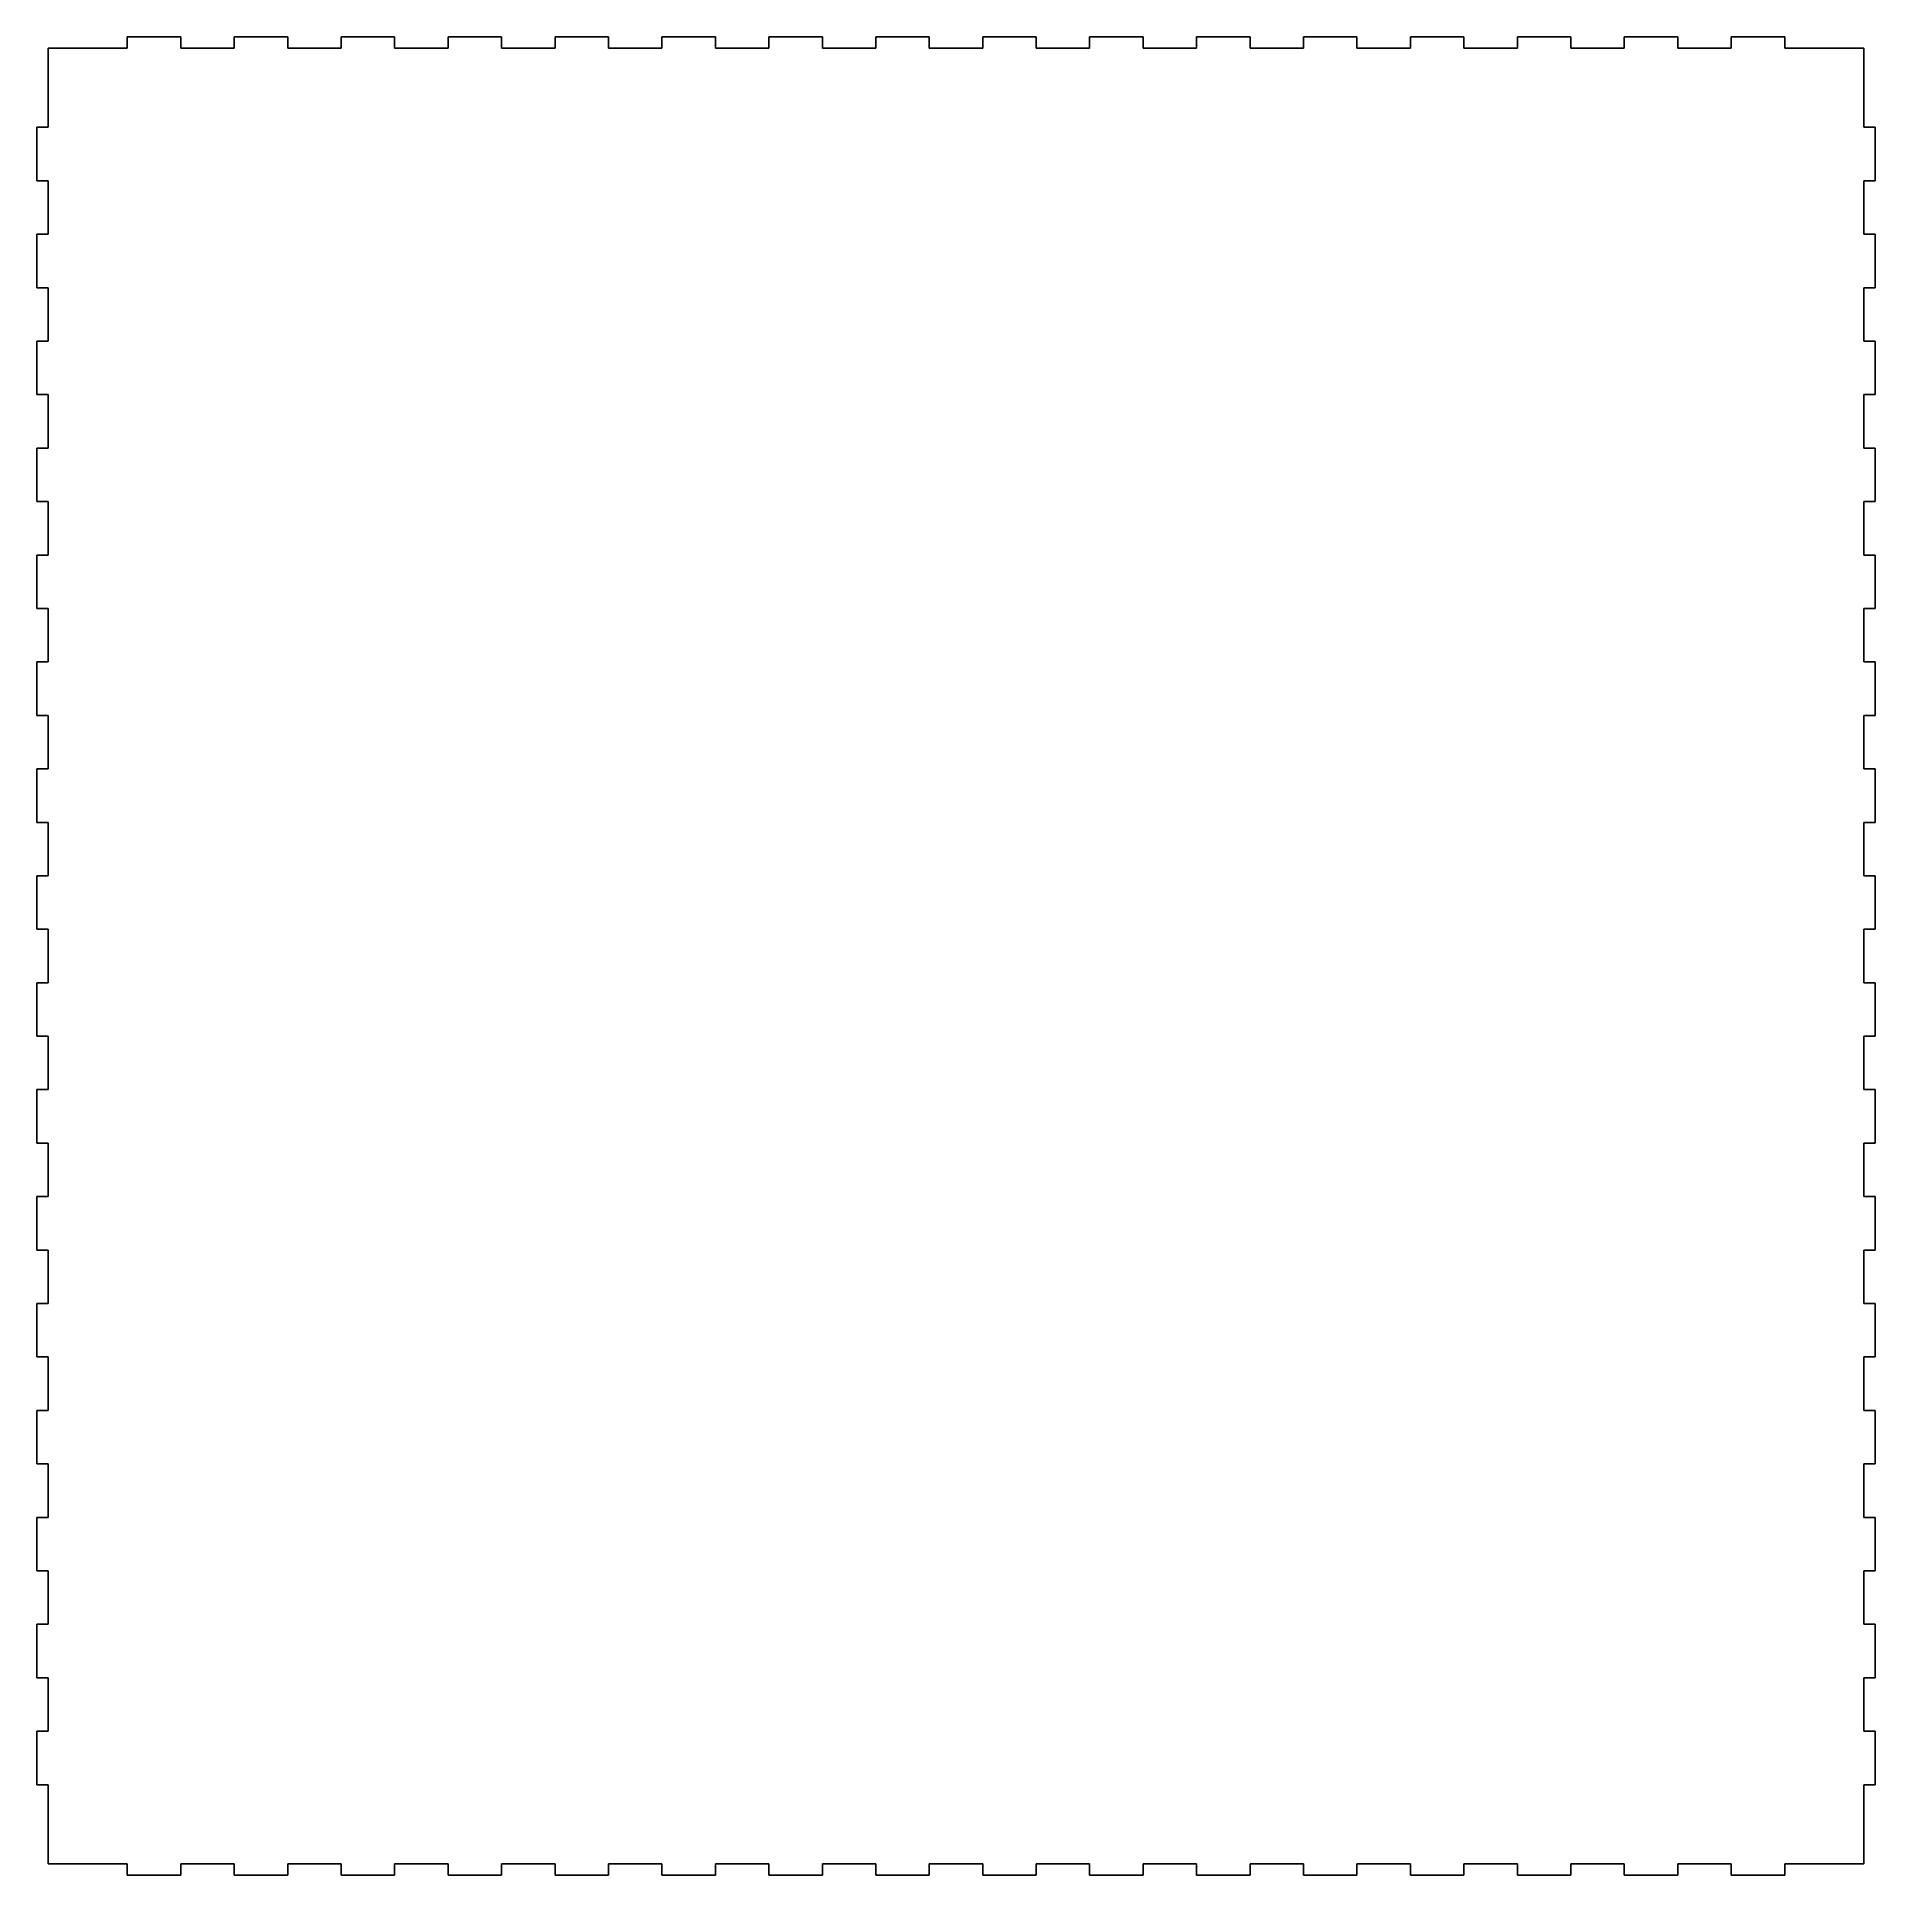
# Model space of a CAD drawing. Header units: millimetres. Extents: x 0 to 490, y 0 to 490.
import ezdxf

# ---------------------------------------------------------------- set-up
doc = ezdxf.new("R2010")
doc.units = ezdxf.units.MM

msp = doc.modelspace()

# ---------------------------------------------------------------- linework, layer by layer
at = {"layer": 'bottom_outsideCutPath'}
for p, q in [((3, 487), (3, 465.875)), ((24.125, 487), (3, 487)), ((38.375, 490), (24.125, 490)), ((24.125, 490), (24.125, 487)), ((38.375, 487), (38.375, 490)), ((52.625, 487), (38.375, 487)), ((66.875, 490), (52.625, 490)), ((52.625, 490), (52.625, 487)), ((66.875, 487), (66.875, 490)), ((81.125, 487), (66.875, 487)), ((95.375, 490), (81.125, 490)), ((81.125, 490), (81.125, 487)), ((95.375, 487), (95.375, 490)), ((109.625, 487), (95.375, 487)), ((123.875, 490), (109.625, 490)), ((109.625, 490), (109.625, 487)), ((123.875, 487), (123.875, 490)), ((138.125, 487), (123.875, 487)), ((152.375, 490), (138.125, 490)), ((138.125, 490), (138.125, 487)), ((152.375, 487), (152.375, 490)), ((166.625, 487), (152.375, 487)), ((180.875, 490), (166.625, 490)), ((166.625, 490), (166.625, 487)), ((180.875, 487), (180.875, 490)), ((195.125, 487), (180.875, 487)), ((209.375, 490), (195.125, 490)), ((195.125, 490), (195.125, 487)), ((209.375, 487), (209.375, 490)), ((223.625, 487), (209.375, 487)), ((237.875, 490), (223.625, 490)), ((223.625, 490), (223.625, 487)), ((237.875, 487), (237.875, 490)), ((252.125, 487), (237.875, 487)), ((266.375, 490), (252.125, 490)), ((252.125, 490), (252.125, 487)), ((266.375, 487), (266.375, 490)), ((280.625, 487), (266.375, 487)), ((294.875, 490), (280.625, 490)), ((280.625, 490), (280.625, 487)), ((294.875, 487), (294.875, 490)), ((309.125, 487), (294.875, 487)), ((323.375, 490), (309.125, 490)), ((309.125, 490), (309.125, 487)), ((323.375, 487), (323.375, 490)), ((337.625, 487), (323.375, 487)), ((351.875, 490), (337.625, 490)), ((337.625, 490), (337.625, 487)), ((351.875, 487), (351.875, 490)), ((366.125, 487), (351.875, 487)), ((380.375, 490), (366.125, 490)), ((366.125, 490), (366.125, 487)), ((380.375, 487), (380.375, 490)), ((394.625, 487), (380.375, 487)), ((408.875, 490), (394.625, 490)), ((394.625, 490), (394.625, 487)), ((408.875, 487), (408.875, 490)), ((423.125, 487), (408.875, 487)), ((437.375, 490), (423.125, 490)), ((423.125, 490), (423.125, 487)), ((437.375, 487), (437.375, 490)), ((451.625, 487), (437.375, 487)), ((465.875, 490), (451.625, 490)), ((451.625, 490), (451.625, 487)), ((465.875, 487), (465.875, 490)), ((487, 487), (465.875, 487)), ((487, 465.875), (487, 487)), ((3, 465.875), (0, 465.875)), ((0, 465.875), (0, 451.625)), ((490, 465.875), (487, 465.875)), ((490, 451.625), (490, 465.875)), ((0, 451.625), (3, 451.625)), ((3, 451.625), (3, 437.375)), ((487, 437.375), (487, 451.625)), ((487, 451.625), (490, 451.625)), ((3, 437.375), (0, 437.375)), ((0, 437.375), (0, 423.125)), ((490, 437.375), (487, 437.375)), ((490, 423.125), (490, 437.375)), ((0, 423.125), (3, 423.125)), ((3, 423.125), (3, 408.875)), ((487, 408.875), (487, 423.125)), ((487, 423.125), (490, 423.125)), ((3, 408.875), (0, 408.875)), ((0, 408.875), (0, 394.625)), ((490, 408.875), (487, 408.875)), ((490, 394.625), (490, 408.875)), ((0, 394.625), (3, 394.625)), ((3, 394.625), (3, 380.375)), ((487, 380.375), (487, 394.625)), ((487, 394.625), (490, 394.625)), ((3, 380.375), (0, 380.375)), ((0, 380.375), (0, 366.125)), ((490, 380.375), (487, 380.375)), ((490, 366.125), (490, 380.375)), ((0, 366.125), (3, 366.125)), ((3, 366.125), (3, 351.875)), ((487, 351.875), (487, 366.125)), ((487, 366.125), (490, 366.125)), ((3, 351.875), (0, 351.875)), ((0, 351.875), (0, 337.625)), ((490, 351.875), (487, 351.875)), ((490, 337.625), (490, 351.875)), ((0, 337.625), (3, 337.625)), ((3, 337.625), (3, 323.375)), ((487, 323.375), (487, 337.625)), ((487, 337.625), (490, 337.625)), ((3, 323.375), (0, 323.375)), ((0, 323.375), (0, 309.125)), ((490, 323.375), (487, 323.375)), ((490, 309.125), (490, 323.375)), ((0, 309.125), (3, 309.125)), ((3, 309.125), (3, 294.875)), ((487, 294.875), (487, 309.125)), ((487, 309.125), (490, 309.125)), ((3, 294.875), (0, 294.875)), ((0, 294.875), (0, 280.625)), ((490, 294.875), (487, 294.875)), ((490, 280.625), (490, 294.875)), ((0, 280.625), (3, 280.625)), ((3, 280.625), (3, 266.375)), ((487, 266.375), (487, 280.625)), ((487, 280.625), (490, 280.625)), ((3, 266.375), (0, 266.375)), ((0, 266.375), (0, 252.125)), ((490, 266.375), (487, 266.375)), ((490, 252.125), (490, 266.375)), ((0, 252.125), (3, 252.125)), ((3, 252.125), (3, 237.875)), ((487, 237.875), (487, 252.125)), ((487, 252.125), (490, 252.125)), ((3, 237.875), (0, 237.875)), ((0, 237.875), (0, 223.625)), ((490, 237.875), (487, 237.875)), ((490, 223.625), (490, 237.875)), ((0, 223.625), (3, 223.625)), ((3, 223.625), (3, 209.375)), ((487, 209.375), (487, 223.625)), ((487, 223.625), (490, 223.625)), ((3, 209.375), (0, 209.375)), ((0, 209.375), (0, 195.125)), ((490, 209.375), (487, 209.375)), ((490, 195.125), (490, 209.375)), ((0, 195.125), (3, 195.125)), ((3, 195.125), (3, 180.875)), ((487, 180.875), (487, 195.125)), ((487, 195.125), (490, 195.125)), ((3, 180.875), (0, 180.875)), ((0, 180.875), (0, 166.625)), ((490, 180.875), (487, 180.875)), ((490, 166.625), (490, 180.875)), ((0, 166.625), (3, 166.625)), ((3, 166.625), (3, 152.375)), ((487, 152.375), (487, 166.625)), ((487, 166.625), (490, 166.625)), ((3, 152.375), (0, 152.375)), ((0, 152.375), (0, 138.125)), ((490, 152.375), (487, 152.375)), ((490, 138.125), (490, 152.375)), ((0, 138.125), (3, 138.125)), ((3, 138.125), (3, 123.875)), ((487, 123.875), (487, 138.125)), ((487, 138.125), (490, 138.125)), ((3, 123.875), (0, 123.875)), ((0, 123.875), (0, 109.625)), ((490, 123.875), (487, 123.875)), ((490, 109.625), (490, 123.875)), ((0, 109.625), (3, 109.625)), ((3, 109.625), (3, 95.375)), ((487, 95.375), (487, 109.625)), ((487, 109.625), (490, 109.625)), ((3, 95.375), (0, 95.375)), ((0, 95.375), (0, 81.125)), ((490, 95.375), (487, 95.375)), ((490, 81.125), (490, 95.375)), ((0, 81.125), (3, 81.125)), ((3, 81.125), (3, 66.875)), ((487, 66.875), (487, 81.125)), ((487, 81.125), (490, 81.125)), ((3, 66.875), (0, 66.875)), ((0, 66.875), (0, 52.625)), ((490, 66.875), (487, 66.875)), ((490, 52.625), (490, 66.875)), ((0, 52.625), (3, 52.625)), ((3, 52.625), (3, 38.375)), ((487, 38.375), (487, 52.625)), ((487, 52.625), (490, 52.625)), ((3, 38.375), (0, 38.375)), ((0, 38.375), (0, 24.125)), ((490, 38.375), (487, 38.375)), ((490, 24.125), (490, 38.375)), ((0, 24.125), (3, 24.125)), ((3, 24.125), (3, 3)), ((487, 3), (487, 24.125)), ((487, 24.125), (490, 24.125)), ((3, 3), (24.125, 3)), ((24.125, 3), (24.125, 0)), ((24.125, 0), (38.375, 0)), ((38.375, 0), (38.375, 3)), ((38.375, 3), (52.625, 3)), ((52.625, 3), (52.625, 0)), ((52.625, 0), (66.875, 0)), ((66.875, 0), (66.875, 3)), ((66.875, 3), (81.125, 3)), ((81.125, 3), (81.125, 0)), ((81.125, 0), (95.375, 0)), ((95.375, 0), (95.375, 3)), ((95.375, 3), (109.625, 3)), ((109.625, 3), (109.625, 0)), ((109.625, 0), (123.875, 0)), ((123.875, 0), (123.875, 3)), ((123.875, 3), (138.125, 3)), ((138.125, 3), (138.125, 0)), ((138.125, 0), (152.375, 0)), ((152.375, 0), (152.375, 3)), ((152.375, 3), (166.625, 3)), ((166.625, 3), (166.625, 0)), ((166.625, 0), (180.875, 0)), ((180.875, 0), (180.875, 3)), ((180.875, 3), (195.125, 3)), ((195.125, 3), (195.125, 0)), ((195.125, 0), (209.375, 0)), ((209.375, 0), (209.375, 3)), ((209.375, 3), (223.625, 3)), ((223.625, 3), (223.625, 0)), ((223.625, 0), (237.875, 0)), ((237.875, 0), (237.875, 3)), ((237.875, 3), (252.125, 3)), ((252.125, 3), (252.125, 0)), ((252.125, 0), (266.375, 0)), ((266.375, 0), (266.375, 3)), ((266.375, 3), (280.625, 3)), ((280.625, 3), (280.625, 0)), ((280.625, 0), (294.875, 0)), ((294.875, 0), (294.875, 3)), ((294.875, 3), (309.125, 3)), ((309.125, 3), (309.125, 0)), ((309.125, 0), (323.375, 0)), ((323.375, 0), (323.375, 3)), ((323.375, 3), (337.625, 3)), ((337.625, 3), (337.625, 0)), ((337.625, 0), (351.875, 0)), ((351.875, 0), (351.875, 3)), ((351.875, 3), (366.125, 3)), ((366.125, 3), (366.125, 0)), ((366.125, 0), (380.375, 0)), ((380.375, 0), (380.375, 3)), ((380.375, 3), (394.625, 3)), ((394.625, 3), (394.625, 0)), ((394.625, 0), (408.875, 0)), ((408.875, 0), (408.875, 3)), ((408.875, 3), (423.125, 3)), ((423.125, 3), (423.125, 0)), ((423.125, 0), (437.375, 0)), ((437.375, 0), (437.375, 3)), ((437.375, 3), (451.625, 3)), ((451.625, 3), (451.625, 0)), ((451.625, 0), (465.875, 0)), ((465.875, 0), (465.875, 3)), ((465.875, 3), (487, 3))]:
    msp.add_line(p, q, dxfattribs=at)

doc.saveas('drawing.dxf')
